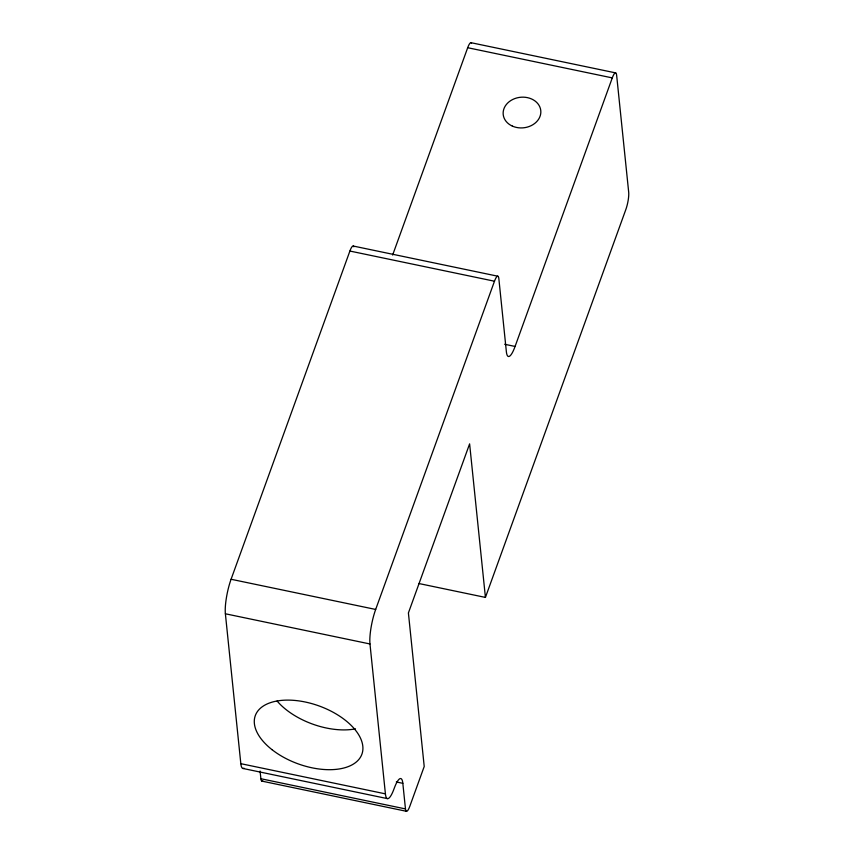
<?xml version="1.0" encoding="UTF-8"?>
<svg xmlns="http://www.w3.org/2000/svg" width="854" height="854" viewBox="0 0 854 854"><rect width="100%" height="100%" fill="white"/><g stroke="black" fill="none" stroke-linecap="round" stroke-linejoin="round"><path stroke-width="1.28" d="M243.998 768.194A25.193 5.37 -78.2 0 1 240.828 763.679L225.381 613.78A25.193 5.37 -78.2 0 1 231.082 579.268L349.894 251.044A12.596 2.679 -78.2 0 1 353.898 246.785M392.637 255.058L467.693 47.717A12.596 2.679 -78.2 0 1 471.525 43.095M240.828 763.679L385.41 793.857L369.974 643.969A25.193 5.37 -78.2 0 1 375.675 609.446L494.487 281.222A12.596 2.679 -78.2 0 1 498.843 278.596L506.369 351.709A25.193 5.37 -78.2 0 0 515.079 346.446L612.286 77.895A12.596 2.679 -78.2 0 1 616.641 75.269L628.693 192.257A12.596 2.679 -78.2 0 1 625.843 209.518L485.424 597.416L418.994 583.549M471.056 42.7L615.649 72.889M467.693 47.717L612.286 77.895M353.246 246.037L497.839 276.216M349.894 251.044L494.487 281.222M504.661 344.269L515.079 346.446M231.082 579.268L375.675 609.446M225.381 613.78L369.974 643.969M396.32 781.965L402.832 783.321L405.469 808.919L260.876 778.731L260.086 771.055M242.824 768.44L387.417 798.618M261.868 781.111L406.461 811.3M485.424 597.416L469.615 443.866L408.404 612.948L424.214 766.497L409.813 806.283A12.596 2.679 -78.2 0 1 405.469 808.919M355.51 728.846A56.695 30.797 19.9 0 1 277.123 701.049M402.832 783.321A25.193 5.37 -78.2 0 0 394.121 788.594A25.193 5.37 -78.2 0 1 385.41 793.857M262.786 780.737A12.596 2.679 -78.2 0 1 260.876 778.731M271.967 749.631A56.695 30.797 19.9 0 0 361.658 754.829A56.695 30.797 19.9 0 0 292.164 700.237A56.695 30.797 19.9 0 0 271.967 749.631M512.368 126.104A18.895 15.351 -5.9 0 0 540.849 112.066A18.895 15.351 -5.9 0 0 512.752 99.459A18.895 15.351 -5.9 0 0 512.368 126.104"/></g></svg>
